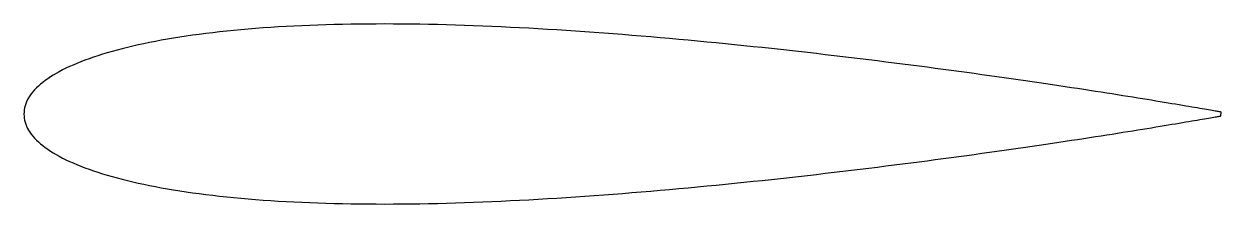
# Model space of a CAD drawing. Extents: x 0 to 96, y -7.2 to 7.2.
import ezdxf

# ---------------------------------------------------------------- set-up
doc = ezdxf.new("R2010")
doc.units = 0

msp = doc.modelspace()

# ---------------------------------------------------------------- linework, layer by layer
at = {"layer": 'NACA0015'}
msp.add_lwpolyline([(96, 0.1512), (95.994078, 0.152239), (95.976315, 0.155353), (95.946714, 0.160542), (95.905283, 0.167802), (95.852032, 0.177127), (95.786974, 0.188511), (95.710126, 0.201945), (95.621506, 0.217422), (95.521136, 0.234928), (95.40904, 0.254454), (95.285248, 0.275984), (95.149788, 0.299504), (95.002695, 0.324998), (94.844005, 0.352448), (94.673756, 0.381836), (94.491992, 0.413141), (94.298756, 0.446343), (94.094097, 0.481419), (93.878065, 0.518345), (93.650713, 0.557097), (93.412097, 0.59765), (93.162277, 0.639976), (92.901313, 0.684049), (92.629271, 0.729839), (92.346218, 0.777316), (92.052222, 0.826452), (91.747357, 0.877214), (91.431699, 0.929571), (91.105324, 0.983489), (90.768313, 1.038937), (90.42075, 1.095879), (90.062721, 1.15428), (89.694313, 1.214107), (89.315617, 1.275322), (88.926728, 1.33789), (88.52774, 1.401774), (88.118753, 1.466936), (87.699868, 1.53334), (87.271186, 1.600947), (86.832816, 1.669719), (86.384864, 1.739616), (85.927441, 1.810601), (85.46066, 1.882635), (84.984636, 1.955676), (84.499486, 2.029687), (84.005331, 2.104627), (83.502293, 2.180455), (82.990494, 2.257133), (82.470062, 2.334619), (81.941125, 2.412873), (81.403814, 2.491853), (80.858261, 2.571521), (80.304601, 2.651833), (79.74297, 2.73275), (79.173506, 2.814229), (78.596352, 2.896231), (78.011648, 2.978712), (77.419539, 3.061632), (76.820171, 3.144949), (76.213692, 3.22862), (75.600252, 3.312604), (74.980002, 3.396858), (74.353095, 3.481341), (73.719686, 3.566008), (73.079931, 3.650818), (72.433988, 3.735727), (71.782016, 3.820693), (71.124176, 3.90567), (70.460631, 3.990617), (69.791544, 4.075487), (69.11708, 4.160238), (68.437406, 4.244823), (67.752689, 4.329199), (67.063099, 4.413319), (66.368805, 4.497139), (65.669979, 4.580611), (64.966793, 4.663689), (64.25942, 4.746326), (63.548036, 4.828475), (62.832816, 4.910089), (62.113936, 4.991118), (61.391573, 5.071515), (60.665906, 5.151231), (59.937115, 5.230215), (59.205377, 5.308419), (58.470876, 5.385792), (57.73379, 5.462284), (56.994303, 5.537843), (56.252597, 5.612419), (55.508854, 5.685959), (54.763259, 5.758412), (54.015995, 5.829724), (53.267247, 5.899845), (52.517199, 5.96872), (51.766037, 6.036296), (51.013945, 6.102521), (50.26111, 6.16734), (49.507716, 6.230701), (48.753951, 6.292549), (48, 6.35283), (47.246049, 6.411492), (46.492284, 6.46848), (45.73889, 6.523742), (44.986055, 6.577222), (44.233963, 6.62887), (43.482801, 6.678631), (42.732753, 6.726454), (41.984005, 6.772286), (41.236741, 6.816076), (40.491146, 6.857773), (39.747403, 6.897327), (39.005697, 6.934688), (38.26621, 6.969807), (37.529124, 7.002636), (36.794623, 7.033128), (36.062885, 7.061238), (35.334094, 7.08692), (34.608427, 7.11013), (33.886064, 7.130826), (33.167184, 7.148966), (32.451964, 7.164511), (31.74058, 7.177421), (31.033207, 7.18766), (30.330021, 7.195192), (29.631195, 7.199984), (28.936901, 7.202004), (28.247311, 7.20122), (27.562594, 7.197605), (26.88292, 7.191131), (26.208456, 7.181775), (25.539369, 7.169513), (24.875824, 7.154325), (24.217984, 7.136192), (23.566012, 7.115098), (22.920069, 7.091028), (22.280314, 7.06397), (21.646905, 7.033915), (21.019998, 7.000854), (20.399748, 6.964782), (19.786308, 6.925696), (19.179829, 6.883595), (18.580461, 6.83848), (17.988352, 6.790356), (17.403648, 6.739227), (16.826494, 6.685103), (16.25703, 6.627994), (15.695399, 6.567912), (15.141739, 6.504871), (14.596186, 6.43889), (14.058875, 6.369988), (13.529938, 6.298184), (13.009506, 6.223503), (12.497707, 6.14597), (11.994669, 6.065612), (11.500514, 5.982457), (11.015364, 5.896537), (10.53934, 5.807883), (10.072559, 5.716531), (9.615136, 5.622515), (9.167184, 5.525872), (8.728814, 5.426641), (8.300132, 5.324862), (7.881247, 5.220575), (7.47226, 5.113822), (7.073272, 5.004647), (6.684383, 4.893092), (6.305687, 4.779204), (5.937279, 4.663026), (5.57925, 4.544604), (5.231687, 4.423986), (4.894676, 4.301216), (4.568301, 4.176343), (4.252643, 4.049412), (3.947778, 3.920471), (3.653782, 3.789566), (3.370729, 3.656745), (3.098687, 3.522051), (2.837723, 3.385533), (2.587903, 3.247233), (2.349287, 3.107198), (2.121935, 2.965469), (1.905903, 2.822091), (1.701244, 2.677104), (1.508008, 2.530549), (1.326244, 2.382466), (1.155995, 2.232892), (0.997305, 2.081864), (0.850212, 1.929418), (0.714752, 1.775587), (0.59096, 1.620404), (0.478864, 1.463899), (0.378494, 1.3061), (0.289874, 1.147036), (0.213026, 0.98673), (0.147968, 0.825206), (0.094717, 0.662486), (0.053286, 0.498589), (0.023685, 0.333532), (0.005922, 0.167332), (0, 0), (0.005922, -0.167332), (0.023685, -0.333532), (0.053286, -0.498589), (0.094717, -0.662486), (0.147968, -0.825206), (0.213026, -0.98673), (0.289874, -1.147036), (0.378494, -1.3061), (0.478864, -1.463899), (0.59096, -1.620404), (0.714752, -1.775587), (0.850212, -1.929418), (0.997305, -2.081864), (1.155995, -2.232892), (1.326244, -2.382466), (1.508008, -2.530549), (1.701244, -2.677104), (1.905903, -2.822091), (2.121935, -2.965469), (2.349287, -3.107198), (2.587903, -3.247233), (2.837723, -3.385533), (3.098687, -3.522051), (3.370729, -3.656745), (3.653782, -3.789566), (3.947778, -3.920471), (4.252643, -4.049412), (4.568301, -4.176343), (4.894676, -4.301216), (5.231687, -4.423986), (5.57925, -4.544604), (5.937279, -4.663026), (6.305687, -4.779204), (6.684383, -4.893092), (7.073272, -5.004647), (7.47226, -5.113822), (7.881247, -5.220575), (8.300132, -5.324862), (8.728814, -5.426641), (9.167184, -5.525872), (9.615136, -5.622515), (10.072559, -5.716531), (10.53934, -5.807883), (11.015364, -5.896537), (11.500514, -5.982457), (11.994669, -6.065612), (12.497707, -6.14597), (13.009506, -6.223503), (13.529938, -6.298184), (14.058875, -6.369988), (14.596186, -6.43889), (15.141739, -6.504871), (15.695399, -6.567912), (16.25703, -6.627994), (16.826494, -6.685103), (17.403648, -6.739227), (17.988352, -6.790356), (18.580461, -6.83848), (19.179829, -6.883595), (19.786308, -6.925696), (20.399748, -6.964782), (21.019998, -7.000854), (21.646905, -7.033915), (22.280314, -7.06397), (22.920069, -7.091028), (23.566012, -7.115098), (24.217984, -7.136192), (24.875824, -7.154325), (25.539369, -7.169513), (26.208456, -7.181775), (26.88292, -7.191131), (27.562594, -7.197605), (28.247311, -7.20122), (28.936901, -7.202004), (29.631195, -7.199984), (30.330021, -7.195192), (31.033207, -7.18766), (31.74058, -7.177421), (32.451964, -7.164511), (33.167184, -7.148966), (33.886064, -7.130826), (34.608427, -7.11013), (35.334094, -7.08692), (36.062885, -7.061238), (36.794623, -7.033128), (37.529124, -7.002636), (38.26621, -6.969807), (39.005697, -6.934688), (39.747403, -6.897327), (40.491146, -6.857773), (41.236741, -6.816076), (41.984005, -6.772286), (42.732753, -6.726454), (43.482801, -6.678631), (44.233963, -6.62887), (44.986055, -6.577222), (45.73889, -6.523742), (46.492284, -6.46848), (47.246049, -6.411492), (48, -6.35283), (48.753951, -6.292549), (49.507716, -6.230701), (50.26111, -6.16734), (51.013945, -6.102521), (51.766037, -6.036296), (52.517199, -5.96872), (53.267247, -5.899845), (54.015995, -5.829724), (54.763259, -5.758412), (55.508854, -5.685959), (56.252597, -5.612419), (56.994303, -5.537843), (57.73379, -5.462284), (58.470876, -5.385792), (59.205377, -5.308419), (59.937115, -5.230215), (60.665906, -5.151231), (61.391573, -5.071515), (62.113936, -4.991118), (62.832816, -4.910089), (63.548036, -4.828475), (64.25942, -4.746326), (64.966793, -4.663689), (65.669979, -4.580611), (66.368805, -4.497139), (67.063099, -4.413319), (67.752689, -4.329199), (68.437406, -4.244823), (69.11708, -4.160238), (69.791544, -4.075487), (70.460631, -3.990617), (71.124176, -3.90567), (71.782016, -3.820693), (72.433988, -3.735727), (73.079931, -3.650818), (73.719686, -3.566008), (74.353095, -3.481341), (74.980002, -3.396858), (75.600252, -3.312604), (76.213692, -3.22862), (76.820171, -3.144949), (77.419539, -3.061632), (78.011648, -2.978712), (78.596352, -2.896231), (79.173506, -2.814229), (79.74297, -2.73275), (80.304601, -2.651833), (80.858261, -2.571521), (81.403814, -2.491853), (81.941125, -2.412873), (82.470062, -2.334619), (82.990494, -2.257133), (83.502293, -2.180455), (84.005331, -2.104627), (84.499486, -2.029687), (84.984636, -1.955676), (85.46066, -1.882635), (85.927441, -1.810601), (86.384864, -1.739616), (86.832816, -1.669719), (87.271186, -1.600947), (87.699868, -1.53334), (88.118753, -1.466936), (88.52774, -1.401774), (88.926728, -1.33789), (89.315617, -1.275322), (89.694313, -1.214107), (90.062721, -1.15428), (90.42075, -1.095879), (90.768313, -1.038937), (91.105324, -0.983489), (91.431699, -0.929571), (91.747357, -0.877214), (92.052222, -0.826452), (92.346218, -0.777316), (92.629271, -0.729839), (92.901313, -0.684049), (93.162277, -0.639976), (93.412097, -0.59765), (93.650713, -0.557097), (93.878065, -0.518345), (94.094097, -0.481419), (94.298756, -0.446343), (94.491992, -0.413141), (94.673756, -0.381836), (94.844005, -0.352448), (95.002695, -0.324998), (95.149788, -0.299504), (95.285248, -0.275984), (95.40904, -0.254454), (95.521136, -0.234928), (95.621506, -0.217422), (95.710126, -0.201945), (95.786974, -0.188511), (95.852032, -0.177127), (95.905283, -0.167802), (95.946714, -0.160542), (95.976315, -0.155353), (95.994078, -0.152239)], close=True, dxfattribs=at)

doc.saveas('drawing.dxf')
